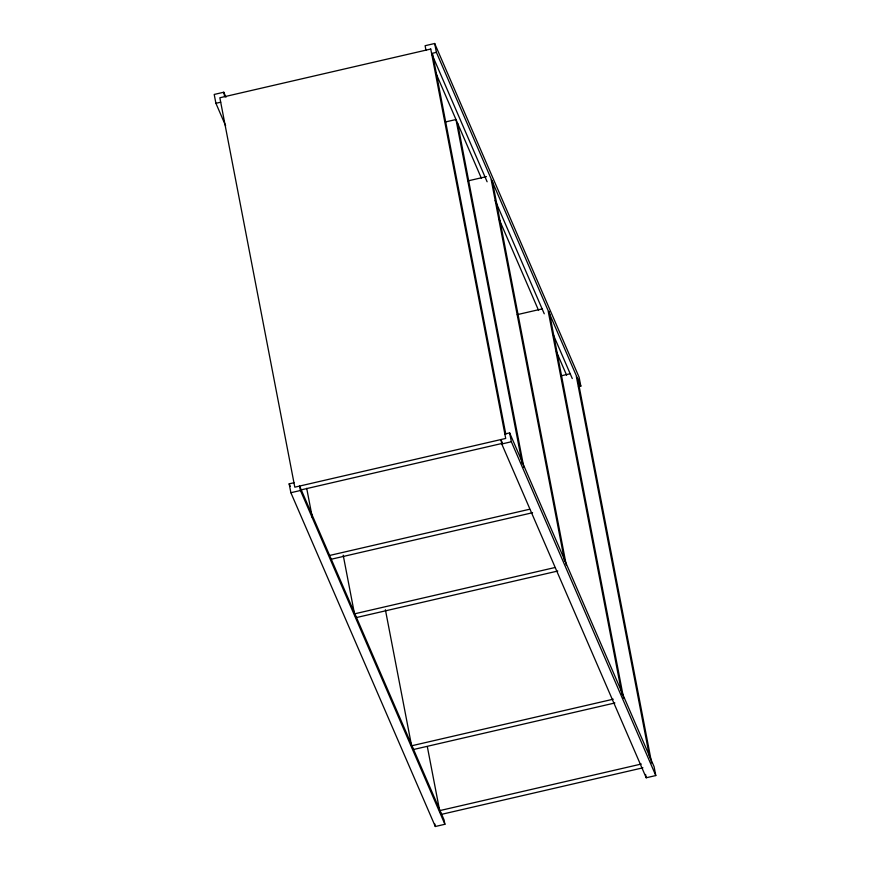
<?xml version="1.0" encoding="UTF-8"?>
<svg xmlns="http://www.w3.org/2000/svg" width="870" height="870" viewBox="0 0 870 870"><rect width="100%" height="100%" fill="white"/><g stroke="black" fill="none" stroke-linecap="round" stroke-linejoin="round"><path stroke-width="1.3" d="M578.441 386.704L580.834 386.139L436.392 52.352L431.596 53.483L487.113 181.765M444.896 824.281L300.454 490.495L299.606 486.069L444.048 819.855L444.896 824.281L435.315 826.5L290.874 492.714L289.166 483.861L293.951 482.73M225.95 97.212L223.786 92.231L214.205 94.449L215.912 103.302L225.613 125.715M580.834 386.139L579.126 377.286L434.685 43.5L425.104 45.718L425.952 50.145M445.429 121.963L455.978 119.527L522.207 463.59M468.016 180.884L486.46 176.621M517.204 314.657L542.249 308.872M561.074 375.84L570.307 373.708M300.4 490.038L502.066 443.439M290.874 492.714L300.454 490.495M501.762 443.983L511.353 441.764L655.795 775.551L646.214 777.769L501.762 443.983L500.913 439.557L502.534 443.287M329.273 555.538L529.623 509.244M330.904 559.312L532.571 512.713M343.193 555.169L354.492 613.85L554.842 567.555M557.79 571.024L356.124 617.624L354.492 613.85M613.252 699.197L411.586 745.797L385.399 609.772M614.883 702.971L413.217 749.57L411.999 746.743M427.322 746.623L439.644 810.633L641.31 764.034M642.941 767.808L441.275 814.407L439.644 810.633M215.912 103.302L220.708 102.214M504.85 433.999L509.646 432.912L654.088 766.698L655.795 775.551M495.204 200.448L544.25 313.787M552.863 333.721L572.275 378.548M435.652 72.558L481.469 178.426M498.717 218.283L538.595 310.449M556.376 351.545L566.62 375.209M289.166 483.861L290.243 486.352M577.462 377.591L651.652 763.001M576.342 376.482L649.77 757.9M645.573 774.452L646.214 777.769M549.155 311.427L623.605 698.175M548.285 311.656L621.963 694.401M492.311 180.808L566.239 564.891M491.191 179.698L564.608 561.117M457.609 123.29L523.838 467.364M434.685 43.5L436.392 52.352M509.646 432.912L511.353 441.764M432.629 54.136L505.796 434.217M434.826 823.966L435.315 826.5M306.697 488.32L312.341 517.661M223.786 92.231L224.645 96.657M430.748 49.035L219.849 97.766L294.81 487.178L505.709 438.447L430.748 49.035"/></g></svg>
